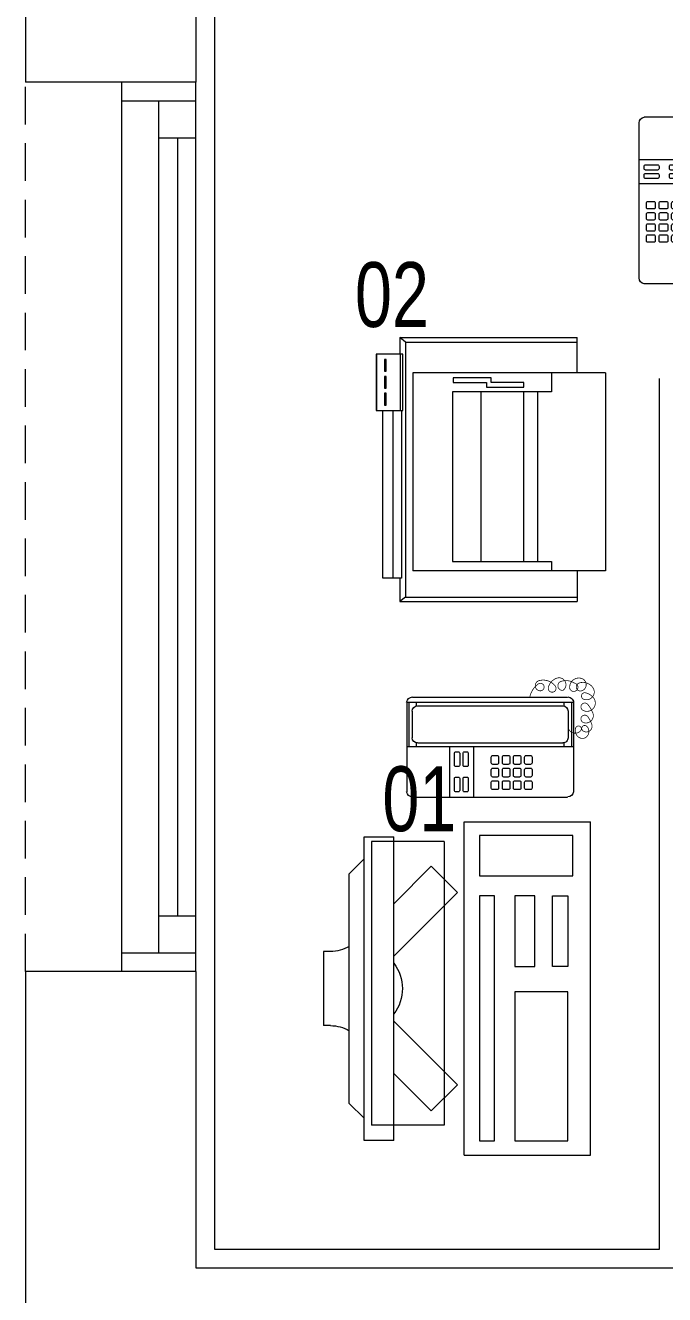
# Model space of a CAD drawing. Header units: millimetres. Extents: x -160614 to 59925, y -157025 to 0.
# Drawn here: x -141129 to -140268, y -107779 to -106066 of the extents above; entities that cross this region are included whole.
import ezdxf

# ---------------------------------------------------------------- set-up
doc = ezdxf.new("R2010")
doc.units = ezdxf.units.MM
doc.header["$LTSCALE"] = 8
doc.linetypes.add('HIDDEN', pattern=[9.525, 6.35, -3.175])
doc.layers.get('0').update_dxf_attribs({"color": 9, "lineweight": 5})
for name, color, linetype, lineweight in [('72_EGR_EQP_TAG', 9, 'Continuous', 5), ('Aluminum', 9, 'Continuous', 5), ('LOADING', 9, 'Continuous', 5), ('Walls', 9, 'Continuous', 5)]:
    doc.layers.add(name, color=color, linetype=linetype, lineweight=lineweight)
doc.layers.get('0').off()
doc.layers.get('0').freeze()
doc.styles.add('X3G_ENTITY_257CFD', font='swisscl.ttf', dxfattribs={"height": 200})

# ---------------------------------------------------------------- blocks, each defined once
blk = doc.blocks.new('DM20079-P')
for p, q in [((-0.0616, 0.225), (0.0594, 0.225)), ((-0.0616, 0.225), (-0.0616, 0)), ((-0.0016, 0.225), (-0.0016, 0)), ((-0.0686, 0.217), (-0.0686, 0.008)), ((-0.0616, 0.222), (-0.0016, 0.222)), ((-0.0616, 0.212), (-0.0565, 0.212)), ((-0.0566, 0.2105), (-0.0566, 0.0145)), ((-0.0496, 0.2175), (-0.0136, 0.2175)), ((-0.0068, 0.212), (-0.0016, 0.212)), ((-0.0066, 0.2105), (-0.0066, 0.0145)), ((0.0664, 0.217), (0.0664, 0.008)), ((-0.0016, 0.1675), (0.0664, 0.1675)), ((-0.0016, 0.135), (0.0664, 0.135)), ((-0.0616, 0.013), (-0.0565, 0.013)), ((-0.0616, 0.003), (-0.0016, 0.003)), ((-0.0594, 0), (0.0594, 0)), ((-0.0496, 0.0075), (-0.0136, 0.0075)), ((-0.0068, 0.013), (-0.0016, 0.013))]:
    blk.add_line(p, q)
for points in [[(0.0074, 0.1605, 0.414214), (0.0054, 0.1585), (0.0054, 0.1555, 0.414214), (0.0074, 0.1535), (0.0234, 0.1535, 0.414214), (0.0254, 0.1555), (0.0254, 0.1585, 0.414214), (0.0234, 0.1605)], [(0.0574, 0.1535, 0.414214), (0.0594, 0.1555), (0.0594, 0.1585, 0.414214), (0.0574, 0.1605), (0.0414, 0.1605, 0.414214), (0.0394, 0.1585), (0.0394, 0.1555, 0.414214), (0.0414, 0.1535)], [(0.0234, 0.142, 0.414214), (0.0254, 0.144), (0.0254, 0.147, 0.414214), (0.0234, 0.149), (0.0074, 0.149, 0.414214), (0.0054, 0.147), (0.0054, 0.144, 0.414214), (0.0074, 0.142)], [(0.0574, 0.142, 0.414214), (0.0594, 0.144), (0.0594, 0.147, 0.414214), (0.0574, 0.149), (0.0414, 0.149, 0.414214), (0.0394, 0.147), (0.0394, 0.144, 0.414214), (0.0414, 0.142)], [(0.0104, 0.103, 0.414214), (0.0124, 0.101), (0.0204, 0.101, 0.414214), (0.0224, 0.103), (0.0224, 0.109, 0.414214), (0.0204, 0.111), (0.0124, 0.111, 0.414214), (0.0104, 0.109)], [(0.0274, 0.103, 0.414214), (0.0294, 0.101), (0.0374, 0.101, 0.414214), (0.0394, 0.103), (0.0394, 0.109, 0.414214), (0.0374, 0.111), (0.0294, 0.111, 0.414214), (0.0274, 0.109)], [(0.0444, 0.103, 0.414214), (0.0464, 0.101), (0.0544, 0.101, 0.414214), (0.0564, 0.103), (0.0564, 0.109, 0.414214), (0.0544, 0.111), (0.0464, 0.111, 0.414214), (0.0444, 0.109)], [(0.0104, 0.088, 0.414214), (0.0124, 0.086), (0.0204, 0.086, 0.414214), (0.0224, 0.088), (0.0224, 0.094, 0.414214), (0.0204, 0.096), (0.0124, 0.096, 0.414214), (0.0104, 0.094)], [(0.0274, 0.088, 0.414214), (0.0294, 0.086), (0.0374, 0.086, 0.414214), (0.0394, 0.088), (0.0394, 0.094, 0.414214), (0.0374, 0.096), (0.0294, 0.096, 0.414214), (0.0274, 0.094)], [(0.0444, 0.088, 0.414214), (0.0464, 0.086), (0.0544, 0.086, 0.414214), (0.0564, 0.088), (0.0564, 0.094, 0.414214), (0.0544, 0.096), (0.0464, 0.096, 0.414214), (0.0444, 0.094)], [(0.0104, 0.073, 0.414214), (0.0124, 0.071), (0.0204, 0.071, 0.414214), (0.0224, 0.073), (0.0224, 0.079, 0.414214), (0.0204, 0.081), (0.0124, 0.081, 0.414214), (0.0104, 0.079)], [(0.0274, 0.073, 0.414214), (0.0294, 0.071), (0.0374, 0.071, 0.414214), (0.0394, 0.073), (0.0394, 0.079, 0.414214), (0.0374, 0.081), (0.0294, 0.081, 0.414214), (0.0274, 0.079)], [(0.0444, 0.073, 0.414214), (0.0464, 0.071), (0.0544, 0.071, 0.414214), (0.0564, 0.073), (0.0564, 0.079, 0.414214), (0.0544, 0.081), (0.0464, 0.081, 0.414214), (0.0444, 0.079)], [(0.0104, 0.058, 0.414214), (0.0124, 0.056), (0.0204, 0.056, 0.414214), (0.0224, 0.058), (0.0224, 0.064, 0.414214), (0.0204, 0.066), (0.0124, 0.066, 0.414214), (0.0104, 0.064)], [(0.0274, 0.058, 0.414214), (0.0294, 0.056), (0.0374, 0.056, 0.414214), (0.0394, 0.058), (0.0394, 0.064, 0.414214), (0.0374, 0.066), (0.0294, 0.066, 0.414214), (0.0274, 0.064)], [(0.0444, 0.058, 0.414214), (0.0464, 0.056), (0.0544, 0.056, 0.414214), (0.0564, 0.058), (0.0564, 0.064, 0.414214), (0.0544, 0.066), (0.0464, 0.066, 0.414214), (0.0444, 0.064)]]:
    blk.add_lwpolyline(points, format="xyb", close=True)
at = {"const_width": 0.001}
blk.add_lwpolyline([(-0.0686, 0.059, 0.184574), (-0.0861, 0.0478, 1.44364), (-0.0769, 0.0452, 0.837915), (-0.0907, 0.0465, 0.30536), (-0.0835, 0.0248, 1.584726), (-0.0815, 0.034, 0.253153), (-0.094, 0.0228, 0.874198), (-0.0776, 0.0142, 0.915253), (-0.0897, 0.0168, 0.223821), (-0.0874, -0.0011, 1.703343), (-0.0796, 0.005, 0.588962), (-0.0934, -0.0114, 0.717795), (-0.0769, -0.0108, 0.983104), (-0.0875, -0.0075, 0.326362), (-0.0815, -0.0259, 0.758716), (-0.0657, -0.0134, 0.906186), (-0.0743, -0.016, 0.189488), (-0.067, -0.0272, 0.7948), (-0.0506, -0.0127, 1.223996), (-0.0585, -0.0193, 0.072149), (-0.0473, -0.0259, 0.645886), (-0.0341, -0.0134, 1.366917), (-0.042, -0.0193, 0.078415), (-0.0315, -0.0246, 0.723006), (-0.0229, -0.0127, 1.105484), (-0.0289, -0.018, 0.327892), (-0.017, -0.0193, 0.446638), (-0.0144, -0.0068, 0.327263), (-0.0269, -0.0029, 1.240441), (-0.0229, -0.0094, 0.611307), (-0.0278, 0.0075)], format="xyb", dxfattribs=at)
for centre, radius, start, end in [((-0.0605, 0.217), 0.00813, 97.9633, 179.6649), ((0.0582, 0.217), 0.00813, 0.3351, 82.0367), ((-0.0496, 0.2105), 0.007, 90, 180), ((-0.0136, 0.2105), 0.007, 0, 90), ((-0.0605, 0.008), 0.00813, 180.3351, 277.9633), ((-0.0496, 0.0145), 0.007, 180, 270), ((-0.0136, 0.0145), 0.007, 270, 0), ((0.0582, 0.008), 0.00813, 277.9633, 359.6649)]:
    blk.add_arc(centre, radius, start, end)
blk = doc.blocks.new('ITCWLS1-P')
at = {"layer": 'LOADING'}
for p, q in [((-0.17, 0.45), (-0.17, 0)), ((-0.17, 0.45), (0, 0.45)), ((0, 0.45), (0, 0)), ((-0.2651, 0.43, 0), (-0.3051, 0.43, 0)), ((-0.3051, 0.43, 0), (-0.3051, 0.02, 0)), ((-0.2651, 0.43, 0), (-0.2651, 0.02, 0)), ((-0.1496, 0.4305), (-0.1291, 0.4305)), ((-0.1291, 0.4305), (-0.1291, 0.4089)), ((-0.3251, 0.38, 0), (-0.3051, 0.4, 0)), ((-0.197, 0.4094), (-0.295, 0.4094)), ((-0.295, 0.0264), (-0.295, 0.4094)), ((-0.197, 0.0264), (-0.197, 0.4094)), ((-0.3251, 0.38, 0), (-0.3251, 0.07, 0)), ((-0.3503, 0.275), (-0.3596, 0.275)), ((-0.3596, 0.175), (-0.3596, 0.275)), ((-0.3503, 0.175), (-0.3596, 0.175)), ((-0.3251, 0.07, 0), (-0.3051, 0.05, 0)), ((-0.3051, 0.02, 0), (-0.2651, 0.02, 0)), ((-0.197, 0.0264), (-0.295, 0.0264)), ((-0.17, 0), (0, 0))]:
    blk.add_line(p, q, dxfattribs=at)
at = {"layer": 'LOADING', "extrusion": (2.48281e-10, 3.18408e-10, -1)}
for p, q in [((-0.2651, 0.3395), (-0.2144, 0.3902)), ((-0.1791, 0.3548), (-0.2144, 0.3902)), ((-0.2651, 0.2688), (-0.1791, 0.3548))]:
    blk.add_line(p, q, dxfattribs=at)
at = {"layer": 'LOADING', "extrusion": (2.48281e-10, -3.18408e-10, -1)}
for p, q in [((-0.2651, 0.1812), (-0.1791, 0.0952)), ((-0.2651, 0.1105), (-0.2144, 0.0598)), ((-0.1791, 0.0952), (-0.2144, 0.0598))]:
    blk.add_line(p, q, dxfattribs=at)
at = {"layer": 'LOADING'}
for points in [[(-0.1291, 0.4089), (-0.1291, 0.1), (-0.1496, 0.1), (-0.1496, 0.4305)], [(-0.1496, 0.1), (-0.1496, 0.1), (-0.1496, 0.1), (-0.1496, 0.1), (-0.1496, 0.1), (-0.1496, 0.1), (-0.1496, 0.1), (-0.1496, 0.1), (-0.1496, 0.1)], [(-0.1496, 0.1), (-0.1496, 0.1), (-0.1496, 0.1), (-0.1496, 0.1), (-0.1496, 0.1), (-0.1496, 0.1), (-0.1496, 0.1), (-0.1496, 0.1), (-0.1496, 0.1), (-0.1496, 0.1), (-0.1496, 0.1), (-0.1496, 0.1), (-0.1496, 0.1), (-0.1496, 0.1), (-0.1496, 0.1), (-0.1496, 0.1), (-0.1496, 0.1), (-0.1496, 0.1)], [(-0.1496, 0.1), (-0.1496, 0.1), (-0.1496, 0.1), (-0.1496, 0.1), (-0.1496, 0.1), (-0.1496, 0.1), (-0.1496, 0.1), (-0.1496, 0.1), (-0.1496, 0.1), (-0.1496, 0.1)], [(-0.1496, 0.1), (-0.1496, 0.1), (-0.1496, 0.1), (-0.1496, 0.1), (-0.1496, 0.1), (-0.1496, 0.1), (-0.1496, 0.1)], [(-0.1496, 0.1), (-0.1496, 0.1), (-0.1496, 0.1), (-0.1496, 0.1), (-0.1496, 0.1), (-0.1496, 0.1), (-0.1496, 0.1), (-0.1496, 0.1), (-0.1496, 0.1), (-0.1496, 0.1)], [(-0.1496, 0.1), (-0.1496, 0.1), (-0.1496, 0.1), (-0.1496, 0.1), (-0.1496, 0.1), (-0.1496, 0.1), (-0.1496, 0.1), (-0.1496, 0.1), (-0.1496, 0.1), (-0.1496, 0.1), (-0.1496, 0.1), (-0.1496, 0.1), (-0.1496, 0.1), (-0.1496, 0.1), (-0.1496, 0.1)], [(-0.1496, 0.1), (-0.1496, 0.1), (-0.1496, 0.1), (-0.1496, 0.1), (-0.1496, 0.1), (-0.1496, 0.1), (-0.1496, 0.1), (-0.1496, 0.1), (-0.1496, 0.1), (-0.1496, 0.1)], [(-0.1496, 0.1), (-0.1496, 0.1), (-0.1496, 0.1), (-0.1496, 0.1), (-0.1496, 0.1), (-0.1496, 0.1), (-0.1496, 0.1), (-0.1496, 0.1), (-0.1496, 0.1), (-0.1496, 0.1)], [(-0.1496, 0.1), (-0.1496, 0.1), (-0.1496, 0.1), (-0.1496, 0.1), (-0.1496, 0.1), (-0.1496, 0.1), (-0.1496, 0.1), (-0.1496, 0.1), (-0.1496, 0.1), (-0.1496, 0.1), (-0.1496, 0.1), (-0.1496, 0.1), (-0.1496, 0.1), (-0.1496, 0.1), (-0.1496, 0.1), (-0.1496, 0.1), (-0.1496, 0.1), (-0.1496, 0.1), (-0.1496, 0.1), (-0.1496, 0.1), (-0.1496, 0.1), (-0.1496, 0.1), (-0.1496, 0.1), (-0.1496, 0.1), (-0.1496, 0.1), (-0.1496, 0.1), (-0.1496, 0.1), (-0.1496, 0.1), (-0.1496, 0.1), (-0.1496, 0.1), (-0.1496, 0.1), (-0.1496, 0.1), (-0.1496, 0.1), (-0.1496, 0.1), (-0.1496, 0.1), (-0.1496, 0.1), (-0.1496, 0.1), (-0.1496, 0.1), (-0.1496, 0.1), (-0.1496, 0.1), (-0.1496, 0.1), (-0.1496, 0.1), (-0.1496, 0.1), (-0.1496, 0.1), (-0.1496, 0.1), (-0.1496, 0.1), (-0.1496, 0.1), (-0.1496, 0.1), (-0.1496, 0.1), (-0.1496, 0.1), (-0.1496, 0.1), (-0.1496, 0.1), (-0.1496, 0.1), (-0.1496, 0.1)], [(-0.1496, 0.1), (-0.1496, 0.1), (-0.1496, 0.1), (-0.1496, 0.1), (-0.1496, 0.1), (-0.1496, 0.1), (-0.1496, 0.1), (-0.1496, 0.1), (-0.1496, 0.1), (-0.1496, 0.1), (-0.1496, 0.1), (-0.1496, 0.1), (-0.1496, 0.1), (-0.1496, 0.1), (-0.1496, 0.1), (-0.1496, 0.1), (-0.1496, 0.1), (-0.1496, 0.1), (-0.1496, 0.1), (-0.1496, 0.1), (-0.1496, 0.1), (-0.1496, 0.1), (-0.1496, 0.1), (-0.1496, 0.1), (-0.1496, 0.1), (-0.1496, 0.1), (-0.1496, 0.1), (-0.1496, 0.1), (-0.1496, 0.1), (-0.1496, 0.1), (-0.1496, 0.1), (-0.1496, 0.1), (-0.1496, 0.1), (-0.1496, 0.1), (-0.1496, 0.1), (-0.1496, 0.1), (-0.1496, 0.1), (-0.1496, 0.1), (-0.1496, 0.1), (-0.1496, 0.1), (-0.1496, 0.1), (-0.1496, 0.1), (-0.1496, 0.1), (-0.1496, 0.1), (-0.1496, 0.1), (-0.1496, 0.1), (-0.1496, 0.1), (-0.1496, 0.1), (-0.1496, 0.1), (-0.1496, 0.1), (-0.1496, 0.1), (-0.1496, 0.1), (-0.1496, 0.1), (-0.1496, 0.1), (-0.1496, 0.1), (-0.1496, 0.1), (-0.1496, 0.1), (-0.1496, 0.1), (-0.1496, 0.1), (-0.1496, 0.1), (-0.1496, 0.1), (-0.1496, 0.1), (-0.1496, 0.1), (-0.1496, 0.1), (-0.1496, 0.1), (-0.1496, 0.1), (-0.1496, 0.1), (-0.1496, 0.1), (-0.1496, 0.1), (-0.1496, 0.1), (-0.1496, 0.1), (-0.1496, 0.1), (-0.1496, 0.1), (-0.1496, 0.1), (-0.1496, 0.1), (-0.1496, 0.1), (-0.1496, 0.1), (-0.1496, 0.1), (-0.1496, 0.1), (-0.1496, 0.1), (-0.1496, 0.1), (-0.1496, 0.1), (-0.1496, 0.1), (-0.1496, 0.1), (-0.1496, 0.1), (-0.1496, 0.1), (-0.1496, 0.1), (-0.1496, 0.1), (-0.1496, 0.1)], [(-0.1496, 0.1), (-0.1496, 0.1), (-0.1496, 0.1), (-0.1496, 0.1), (-0.1496, 0.1), (-0.1496, 0.1), (-0.1496, 0.1), (-0.1496, 0.1), (-0.1496, 0.1), (-0.1496, 0.1), (-0.1496, 0.1), (-0.1496, 0.1)], [(-0.1496, 0.1), (-0.1496, 0.1), (-0.1496, 0.1), (-0.1496, 0.1), (-0.1496, 0.1), (-0.1496, 0.1), (-0.1496, 0.1)], [(-0.1496, 0.1), (-0.1496, 0.1), (-0.1496, 0.1), (-0.1496, 0.1), (-0.1496, 0.1), (-0.1496, 0.1), (-0.1496, 0.1), (-0.1496, 0.1), (-0.1496, 0.1), (-0.1496, 0.1), (-0.1496, 0.1), (-0.1496, 0.1), (-0.1496, 0.1), (-0.1496, 0.1), (-0.1496, 0.1), (-0.1496, 0.1), (-0.1496, 0.1)], [(-0.1496, 0.1), (-0.1496, 0.1), (-0.1496, 0.1), (-0.1496, 0.1), (-0.1496, 0.1), (-0.1496, 0.1), (-0.1496, 0.1), (-0.1496, 0.1), (-0.1496, 0.1), (-0.1496, 0.1), (-0.1496, 0.1), (-0.1496, 0.1), (-0.1496, 0.1), (-0.1496, 0.1), (-0.1496, 0.1), (-0.1496, 0.1), (-0.1496, 0.1), (-0.1496, 0.1), (-0.1496, 0.1), (-0.1496, 0.1), (-0.1496, 0.1), (-0.1496, 0.1), (-0.1496, 0.1), (-0.1496, 0.1), (-0.1496, 0.1), (-0.1496, 0.1), (-0.1496, 0.1), (-0.1496, 0.1), (-0.1496, 0.1), (-0.1496, 0.1), (-0.1496, 0.1), (-0.1496, 0.1), (-0.1496, 0.1), (-0.1496, 0.1), (-0.1496, 0.1), (-0.1496, 0.1), (-0.1496, 0.1), (-0.1496, 0.1), (-0.1496, 0.1), (-0.1496, 0.1), (-0.1496, 0.1), (-0.1496, 0.1), (-0.1496, 0.1), (-0.1496, 0.1), (-0.1496, 0.1), (-0.1496, 0.1), (-0.1496, 0.1), (-0.1496, 0.1), (-0.1496, 0.1), (-0.1496, 0.1), (-0.1496, 0.1), (-0.1496, 0.1), (-0.1496, 0.1), (-0.1496, 0.1), (-0.1496, 0.1), (-0.1496, 0.1), (-0.1496, 0.1), (-0.1496, 0.1), (-0.1496, 0.1), (-0.1496, 0.1), (-0.1496, 0.1), (-0.1496, 0.1), (-0.1496, 0.1), (-0.1496, 0.1), (-0.1496, 0.1), (-0.1496, 0.1), (-0.1496, 0.1), (-0.1496, 0.1), (-0.1496, 0.1), (-0.1496, 0.1), (-0.1496, 0.1), (-0.1496, 0.1), (-0.1496, 0.1), (-0.1496, 0.1), (-0.1496, 0.1), (-0.1496, 0.1), (-0.1496, 0.1), (-0.1496, 0.1), (-0.1496, 0.1), (-0.1496, 0.1), (-0.1496, 0.1), (-0.1496, 0.1), (-0.1496, 0.1), (-0.1496, 0.1), (-0.1496, 0.1), (-0.1496, 0.1), (-0.1496, 0.1), (-0.1496, 0.1), (-0.1496, 0.1), (-0.1496, 0.1), (-0.1496, 0.1), (-0.1496, 0.1), (-0.1496, 0.1), (-0.1496, 0.1), (-0.1496, 0.1), (-0.1496, 0.1), (-0.1496, 0.1), (-0.1496, 0.1), (-0.1496, 0.1), (-0.1496, 0.1), (-0.1496, 0.1), (-0.1496, 0.1), (-0.1496, 0.1), (-0.1496, 0.1), (-0.1496, 0.1), (-0.1496, 0.1), (-0.1496, 0.1), (-0.1496, 0.1), (-0.1496, 0.1), (-0.1496, 0.1), (-0.1496, 0.1)], [(-0.1496, 0.1), (-0.1496, 0.1), (-0.1496, 0.1), (-0.1496, 0.1), (-0.1496, 0.1), (-0.1496, 0.1), (-0.1496, 0.1), (-0.1496, 0.1)]]:
    blk.add_lwpolyline(points, dxfattribs=at)
for points in [[(-0.1019, 0.4305), (-0.0304, 0.4305), (-0.0304, 0.2294), (-0.1019, 0.2294)], [(-0.1019, 0.1954), (-0.0747, 0.1954), (-0.0747, 0.1), (-0.1019, 0.1)], [(-0.0304, 0.1954), (-0.0508, 0.1954), (-0.0508, 0.1), (-0.0304, 0.1)], [(-0.1496, 0.1), (-0.1496, 0.1), (-0.1496, 0.1), (-0.1496, 0.1), (-0.1496, 0.1), (-0.1496, 0.1), (-0.1496, 0.1), (-0.1496, 0.1), (-0.1496, 0.1), (-0.1496, 0.1), (-0.1496, 0.1), (-0.1496, 0.1), (-0.1496, 0.1), (-0.1496, 0.1), (-0.1496, 0.1), (-0.1496, 0.1), (-0.1496, 0.1), (-0.1496, 0.1), (-0.1496, 0.1), (-0.1496, 0.1), (-0.1496, 0.1), (-0.1496, 0.1), (-0.1496, 0.1), (-0.1496, 0.1), (-0.1496, 0.1), (-0.1496, 0.1), (-0.1496, 0.1), (-0.1496, 0.1), (-0.1496, 0.1), (-0.1496, 0.1), (-0.1496, 0.1), (-0.1496, 0.1), (-0.1496, 0.1), (-0.1496, 0.1), (-0.1496, 0.1), (-0.1496, 0.1), (-0.1496, 0.1), (-0.1496, 0.1), (-0.1496, 0.1), (-0.1496, 0.1), (-0.1496, 0.1), (-0.1496, 0.1), (-0.1496, 0.1), (-0.1496, 0.1), (-0.1496, 0.1), (-0.1496, 0.1), (-0.1496, 0.1), (-0.1496, 0.1), (-0.1496, 0.1), (-0.1496, 0.1), (-0.1496, 0.1), (-0.1496, 0.1), (-0.1496, 0.1), (-0.1496, 0.1), (-0.1496, 0.1), (-0.1496, 0.1), (-0.1496, 0.1), (-0.1496, 0.1), (-0.1496, 0.1), (-0.1496, 0.1), (-0.1496, 0.1), (-0.1496, 0.1), (-0.1496, 0.1), (-0.1496, 0.1), (-0.1496, 0.1), (-0.1496, 0.1), (-0.1496, 0.1), (-0.1496, 0.1), (-0.1496, 0.1), (-0.1496, 0.1), (-0.1496, 0.1), (-0.1496, 0.1), (-0.1496, 0.1), (-0.1496, 0.1), (-0.1496, 0.1), (-0.1496, 0.1), (-0.1496, 0.1), (-0.1496, 0.1), (-0.1496, 0.1), (-0.1496, 0.1), (-0.1496, 0.1), (-0.1496, 0.1), (-0.1496, 0.1), (-0.1496, 0.1), (-0.1496, 0.1), (-0.1496, 0.1), (-0.1496, 0.1), (-0.1496, 0.1), (-0.1496, 0.1), (-0.1496, 0.1), (-0.1496, 0.1), (-0.1496, 0.1), (-0.1496, 0.1), (-0.1496, 0.1), (-0.1496, 0.1), (-0.1496, 0.1), (-0.1496, 0.1), (-0.1496, 0.1), (-0.1496, 0.1), (-0.1496, 0.1), (-0.1496, 0.1), (-0.1496, 0.1), (-0.1496, 0.1), (-0.1496, 0.1), (-0.1496, 0.1), (-0.1496, 0.1), (-0.1496, 0.1), (-0.1496, 0.1), (-0.1496, 0.1), (-0.1496, 0.1), (-0.1496, 0.1), (-0.1496, 0.1), (-0.1496, 0.1), (-0.1496, 0.1), (-0.1496, 0.1), (-0.1496, 0.1), (-0.1496, 0.1), (-0.1496, 0.1), (-0.1496, 0.1), (-0.1496, 0.1), (-0.1496, 0.1), (-0.1496, 0.1), (-0.1496, 0.1), (-0.1496, 0.1), (-0.1496, 0.1), (-0.1496, 0.1), (-0.1496, 0.1), (-0.1496, 0.1), (-0.1496, 0.1), (-0.1496, 0.1), (-0.1496, 0.1), (-0.1496, 0.1), (-0.1496, 0.1), (-0.1496, 0.1), (-0.1496, 0.1), (-0.1496, 0.1), (-0.1496, 0.1), (-0.1496, 0.1), (-0.1496, 0.1), (-0.1496, 0.1), (-0.1496, 0.1), (-0.1496, 0.1), (-0.1496, 0.1), (-0.1496, 0.1), (-0.1496, 0.1), (-0.1496, 0.1), (-0.1496, 0.1), (-0.1496, 0.1), (-0.1496, 0.1), (-0.1496, 0.1), (-0.1496, 0.1), (-0.1496, 0.1), (-0.1496, 0.1), (-0.1496, 0.1), (-0.1496, 0.1), (-0.1496, 0.1), (-0.1496, 0.1), (-0.1496, 0.1), (-0.1496, 0.1), (-0.1496, 0.1), (-0.1496, 0.1), (-0.1496, 0.1), (-0.1496, 0.1), (-0.1496, 0.1), (-0.1496, 0.1), (-0.1496, 0.1), (-0.1496, 0.1), (-0.1496, 0.1), (-0.1496, 0.1), (-0.1496, 0.1), (-0.1496, 0.1), (-0.1496, 0.1), (-0.1496, 0.1), (-0.1496, 0.1), (-0.1496, 0.1), (-0.1496, 0.1), (-0.1496, 0.1), (-0.1496, 0.1), (-0.1496, 0.1), (-0.1496, 0.1), (-0.1496, 0.1), (-0.1496, 0.1), (-0.1496, 0.1), (-0.1496, 0.1), (-0.1496, 0.1), (-0.1496, 0.1), (-0.1496, 0.1), (-0.1496, 0.1), (-0.1496, 0.1), (-0.1496, 0.1), (-0.1496, 0.1), (-0.1496, 0.1), (-0.1496, 0.1), (-0.1496, 0.1), (-0.1496, 0.1), (-0.1496, 0.1), (-0.1496, 0.1), (-0.1496, 0.1), (-0.1496, 0.1), (-0.1496, 0.1), (-0.1496, 0.1), (-0.1496, 0.1), (-0.1496, 0.1), (-0.1496, 0.1), (-0.1496, 0.1), (-0.1496, 0.1), (-0.1496, 0.1), (-0.1496, 0.1), (-0.1496, 0.1), (-0.1496, 0.1), (-0.1496, 0.1), (-0.1496, 0.1), (-0.1496, 0.1), (-0.1496, 0.1), (-0.1496, 0.1), (-0.1496, 0.1), (-0.1496, 0.1), (-0.1496, 0.1), (-0.1496, 0.1), (-0.1496, 0.1), (-0.1496, 0.1), (-0.1496, 0.1), (-0.1496, 0.1), (-0.1496, 0.1), (-0.1496, 0.1), (-0.1496, 0.1), (-0.1496, 0.1), (-0.1496, 0.1), (-0.1496, 0.1), (-0.1496, 0.1), (-0.1496, 0.1), (-0.1496, 0.1), (-0.1496, 0.1), (-0.1496, 0.1), (-0.1496, 0.1), (-0.1496, 0.1), (-0.1496, 0.1), (-0.1496, 0.1), (-0.1496, 0.1), (-0.1496, 0.1), (-0.1496, 0.1), (-0.1496, 0.1), (-0.1496, 0.1), (-0.1496, 0.1), (-0.1496, 0.1), (-0.1496, 0.1), (-0.1496, 0.1), (-0.1496, 0.1), (-0.1496, 0.1), (-0.1496, 0.1), (-0.1496, 0.1), (-0.1496, 0.1), (-0.1496, 0.1), (-0.1496, 0.1), (-0.1496, 0.1), (-0.1496, 0.1), (-0.1496, 0.1), (-0.1496, 0.1), (-0.1496, 0.1), (-0.1496, 0.1), (-0.1496, 0.1), (-0.1496, 0.1), (-0.1496, 0.1), (-0.1496, 0.1), (-0.1496, 0.1), (-0.1496, 0.1), (-0.1496, 0.1), (-0.1496, 0.1), (-0.1496, 0.1), (-0.1496, 0.1), (-0.1496, 0.1), (-0.1496, 0.1), (-0.1496, 0.1), (-0.1496, 0.1), (-0.1496, 0.1), (-0.1496, 0.1), (-0.1496, 0.1)], [(-0.1496, 0.1), (-0.1496, 0.1), (-0.1496, 0.1), (-0.1496, 0.1), (-0.1496, 0.1), (-0.1496, 0.1), (-0.1496, 0.1), (-0.1496, 0.1), (-0.1496, 0.1), (-0.1496, 0.1), (-0.1496, 0.1), (-0.1496, 0.1), (-0.1496, 0.1), (-0.1496, 0.1), (-0.1496, 0.1), (-0.1496, 0.1), (-0.1496, 0.1), (-0.1496, 0.1), (-0.1496, 0.1), (-0.1496, 0.1), (-0.1496, 0.1), (-0.1496, 0.1), (-0.1496, 0.1), (-0.1496, 0.1), (-0.1496, 0.1), (-0.1496, 0.1), (-0.1496, 0.1), (-0.1496, 0.1), (-0.1496, 0.1), (-0.1496, 0.1), (-0.1496, 0.1), (-0.1496, 0.1), (-0.1496, 0.1), (-0.1496, 0.1), (-0.1496, 0.1), (-0.1496, 0.1), (-0.1496, 0.1), (-0.1496, 0.1), (-0.1496, 0.1), (-0.1496, 0.1), (-0.1496, 0.1), (-0.1496, 0.1), (-0.1496, 0.1), (-0.1496, 0.1), (-0.1496, 0.1), (-0.1496, 0.1), (-0.1496, 0.1), (-0.1496, 0.1), (-0.1496, 0.1), (-0.1496, 0.1), (-0.1496, 0.1), (-0.1496, 0.1), (-0.1496, 0.1), (-0.1496, 0.1), (-0.1496, 0.1), (-0.1496, 0.1), (-0.1496, 0.1), (-0.1496, 0.1), (-0.1496, 0.1), (-0.1496, 0.1), (-0.1496, 0.1), (-0.1496, 0.1), (-0.1496, 0.1), (-0.1496, 0.1), (-0.1496, 0.1), (-0.1496, 0.1), (-0.1496, 0.1), (-0.1496, 0.1), (-0.1496, 0.1), (-0.1496, 0.1), (-0.1496, 0.1), (-0.1496, 0.1), (-0.1496, 0.1), (-0.1496, 0.1), (-0.1496, 0.1), (-0.1496, 0.1), (-0.1496, 0.1), (-0.1496, 0.1), (-0.1496, 0.1), (-0.1496, 0.1), (-0.1496, 0.1), (-0.1496, 0.1), (-0.1496, 0.1), (-0.1496, 0.1), (-0.1496, 0.1), (-0.1496, 0.1), (-0.1496, 0.1), (-0.1496, 0.1), (-0.1496, 0.1), (-0.1496, 0.1), (-0.1496, 0.1), (-0.1496, 0.1), (-0.1496, 0.1), (-0.1496, 0.1), (-0.1496, 0.1), (-0.1496, 0.1), (-0.1496, 0.1), (-0.1496, 0.1), (-0.1496, 0.1), (-0.1496, 0.1), (-0.1496, 0.1), (-0.1496, 0.1), (-0.1496, 0.1), (-0.1496, 0.1), (-0.1496, 0.1), (-0.1496, 0.1), (-0.1496, 0.1), (-0.1496, 0.1), (-0.1496, 0.1), (-0.1496, 0.1), (-0.1496, 0.1), (-0.1496, 0.1), (-0.1496, 0.1), (-0.1496, 0.1), (-0.1496, 0.1), (-0.1496, 0.1), (-0.1496, 0.1), (-0.1496, 0.1), (-0.1496, 0.1), (-0.1496, 0.1), (-0.1496, 0.1), (-0.1496, 0.1), (-0.1496, 0.1), (-0.1496, 0.1), (-0.1496, 0.1), (-0.1496, 0.1), (-0.1496, 0.1), (-0.1496, 0.1), (-0.1496, 0.1), (-0.1496, 0.1), (-0.1496, 0.1), (-0.1496, 0.1), (-0.1496, 0.1), (-0.1496, 0.1), (-0.1496, 0.1), (-0.1496, 0.1), (-0.1496, 0.1), (-0.1496, 0.1), (-0.1496, 0.1), (-0.1496, 0.1), (-0.1496, 0.1), (-0.1496, 0.1), (-0.1496, 0.1), (-0.1496, 0.1), (-0.1496, 0.1), (-0.1496, 0.1), (-0.1496, 0.1), (-0.1496, 0.1), (-0.1496, 0.1), (-0.1496, 0.1), (-0.1496, 0.1), (-0.1496, 0.1), (-0.1496, 0.1), (-0.1496, 0.1), (-0.1496, 0.1), (-0.1496, 0.1), (-0.1496, 0.1), (-0.1496, 0.1), (-0.1496, 0.1), (-0.1496, 0.1), (-0.1496, 0.1), (-0.1496, 0.1), (-0.1496, 0.1), (-0.1496, 0.1), (-0.1496, 0.1), (-0.1496, 0.1), (-0.1496, 0.1), (-0.1496, 0.1), (-0.1496, 0.1), (-0.1496, 0.1), (-0.1496, 0.1), (-0.1496, 0.1), (-0.1496, 0.1), (-0.1496, 0.1), (-0.1496, 0.1), (-0.1496, 0.1), (-0.1496, 0.1), (-0.1496, 0.1), (-0.1496, 0.1), (-0.1496, 0.1), (-0.1496, 0.1), (-0.1496, 0.1), (-0.1496, 0.1), (-0.1496, 0.1), (-0.1496, 0.1), (-0.1496, 0.1), (-0.1496, 0.1), (-0.1496, 0.1), (-0.1496, 0.1), (-0.1496, 0.1), (-0.1496, 0.1), (-0.1496, 0.1), (-0.1496, 0.1), (-0.1496, 0.1), (-0.1496, 0.1), (-0.1496, 0.1), (-0.1496, 0.1), (-0.1496, 0.1), (-0.1496, 0.1), (-0.1496, 0.1), (-0.1496, 0.1), (-0.1496, 0.1), (-0.1496, 0.1), (-0.1496, 0.1), (-0.1496, 0.1), (-0.1496, 0.1), (-0.1496, 0.1), (-0.1496, 0.1), (-0.1496, 0.1), (-0.1496, 0.1), (-0.1496, 0.1), (-0.1496, 0.1), (-0.1496, 0.1), (-0.1496, 0.1)], [(-0.1496, 0.1), (-0.1496, 0.1), (-0.1496, 0.1), (-0.1496, 0.1), (-0.1496, 0.1), (-0.1496, 0.1), (-0.1496, 0.1), (-0.1496, 0.1), (-0.1496, 0.1), (-0.1496, 0.1), (-0.1496, 0.1), (-0.1496, 0.1), (-0.1496, 0.1), (-0.1496, 0.1), (-0.1496, 0.1), (-0.1496, 0.1), (-0.1496, 0.1), (-0.1496, 0.1), (-0.1496, 0.1), (-0.1496, 0.1), (-0.1496, 0.1), (-0.1496, 0.1), (-0.1496, 0.1), (-0.1496, 0.1), (-0.1496, 0.1), (-0.1496, 0.1), (-0.1496, 0.1), (-0.1496, 0.1), (-0.1496, 0.1), (-0.1496, 0.1), (-0.1496, 0.1), (-0.1496, 0.1), (-0.1496, 0.1), (-0.1496, 0.1), (-0.1496, 0.1), (-0.1496, 0.1), (-0.1496, 0.1), (-0.1496, 0.1), (-0.1496, 0.1), (-0.1496, 0.1), (-0.1496, 0.1), (-0.1496, 0.1), (-0.1496, 0.1), (-0.1496, 0.1), (-0.1496, 0.1), (-0.1496, 0.1), (-0.1496, 0.1), (-0.1496, 0.1), (-0.1496, 0.1), (-0.1496, 0.1), (-0.1496, 0.1), (-0.1496, 0.1), (-0.1496, 0.1), (-0.1496, 0.1), (-0.1496, 0.1), (-0.1496, 0.1), (-0.1496, 0.1), (-0.1496, 0.1), (-0.1496, 0.1), (-0.1496, 0.1), (-0.1496, 0.1), (-0.1496, 0.1), (-0.1496, 0.1), (-0.1496, 0.1), (-0.1496, 0.1), (-0.1496, 0.1), (-0.1496, 0.1), (-0.1496, 0.1), (-0.1496, 0.1), (-0.1496, 0.1), (-0.1496, 0.1), (-0.1496, 0.1), (-0.1496, 0.1), (-0.1496, 0.1), (-0.1496, 0.1), (-0.1496, 0.1), (-0.1496, 0.1), (-0.1496, 0.1), (-0.1496, 0.1), (-0.1496, 0.1), (-0.1496, 0.1), (-0.1496, 0.1), (-0.1496, 0.1), (-0.1496, 0.1), (-0.1496, 0.1), (-0.1496, 0.1), (-0.1496, 0.1), (-0.1496, 0.1), (-0.1496, 0.1), (-0.1496, 0.1), (-0.1496, 0.1), (-0.1496, 0.1), (-0.1496, 0.1), (-0.1496, 0.1), (-0.1496, 0.1), (-0.1496, 0.1), (-0.1496, 0.1), (-0.1496, 0.1), (-0.1496, 0.1), (-0.1496, 0.1), (-0.1496, 0.1), (-0.1496, 0.1), (-0.1496, 0.1), (-0.1496, 0.1), (-0.1496, 0.1), (-0.1496, 0.1), (-0.1496, 0.1), (-0.1496, 0.1), (-0.1496, 0.1), (-0.1496, 0.1), (-0.1496, 0.1), (-0.1496, 0.1), (-0.1496, 0.1), (-0.1496, 0.1), (-0.1496, 0.1), (-0.1496, 0.1), (-0.1496, 0.1), (-0.1496, 0.1), (-0.1496, 0.1), (-0.1496, 0.1), (-0.1496, 0.1), (-0.1496, 0.1), (-0.1496, 0.1), (-0.1496, 0.1), (-0.1496, 0.1), (-0.1496, 0.1), (-0.1496, 0.1), (-0.1496, 0.1), (-0.1496, 0.1), (-0.1496, 0.1), (-0.1496, 0.1), (-0.1496, 0.1), (-0.1496, 0.1), (-0.1496, 0.1), (-0.1496, 0.1), (-0.1496, 0.1), (-0.1496, 0.1), (-0.1496, 0.1), (-0.1496, 0.1), (-0.1496, 0.1), (-0.1496, 0.1), (-0.1496, 0.1), (-0.1496, 0.1), (-0.1496, 0.1), (-0.1496, 0.1), (-0.1496, 0.1), (-0.1496, 0.1), (-0.1496, 0.1), (-0.1496, 0.1), (-0.1496, 0.1), (-0.1496, 0.1), (-0.1496, 0.1), (-0.1496, 0.1), (-0.1496, 0.1), (-0.1496, 0.1), (-0.1496, 0.1), (-0.1496, 0.1), (-0.1496, 0.1), (-0.1496, 0.1), (-0.1496, 0.1), (-0.1496, 0.1), (-0.1496, 0.1), (-0.1496, 0.1), (-0.1496, 0.1), (-0.1496, 0.1), (-0.1496, 0.1), (-0.1496, 0.1), (-0.1496, 0.1), (-0.1496, 0.1), (-0.1496, 0.1), (-0.1496, 0.1), (-0.1496, 0.1), (-0.1496, 0.1), (-0.1496, 0.1), (-0.1496, 0.1), (-0.1496, 0.1), (-0.1496, 0.1), (-0.1496, 0.1), (-0.1496, 0.1), (-0.1496, 0.1), (-0.1496, 0.1), (-0.1496, 0.1), (-0.1496, 0.1), (-0.1496, 0.1), (-0.1496, 0.1), (-0.1496, 0.1), (-0.1496, 0.1), (-0.1496, 0.1), (-0.1496, 0.1), (-0.1496, 0.1), (-0.1496, 0.1), (-0.1496, 0.1), (-0.1496, 0.1), (-0.1496, 0.1), (-0.1496, 0.1), (-0.1496, 0.1), (-0.1496, 0.1), (-0.1496, 0.1), (-0.1496, 0.1), (-0.1496, 0.1), (-0.1496, 0.1), (-0.1496, 0.1), (-0.1496, 0.1), (-0.1496, 0.1), (-0.1496, 0.1), (-0.1496, 0.1), (-0.1496, 0.1), (-0.1496, 0.1), (-0.1496, 0.1), (-0.1496, 0.1), (-0.1496, 0.1), (-0.1496, 0.1), (-0.1496, 0.1), (-0.1496, 0.1), (-0.1496, 0.1), (-0.1496, 0.1), (-0.1496, 0.1), (-0.1496, 0.1), (-0.1496, 0.1)], [(-0.1496, 0.0727), (-0.0236, 0.0727), (-0.0236, 0.0182), (-0.1496, 0.0182)]]:
    blk.add_lwpolyline(points, close=True, dxfattribs=at)
for centre, radius, start, end in [((-0.3503, 0.325), 0.05, 270, 300.3093), ((-0.3089, 0.225), 0.0556, 321.9431, 38.0569), ((-0.3503, 0.125), 0.05, 59.6907, 90)]:
    blk.add_arc(centre, radius, start, end, dxfattribs=at)
blk = doc.blocks.new('ITPPLT2C-P')
for p, q in [((0.0229, 0.0318), (0.2618, 0.0318)), ((0.0304, 0.0256), (0.0229, 0.0318)), ((0.0229, 0), (0.0229, 0.0318)), ((0.0304, -0.3182), (0.0304, 0.0256)), ((0.0304, 0.0256), (0.2618, 0.0256)), ((0.2618, -0.0096), (0.2618, 0.0318)), ((0, 0), (0, -0.2262)), ((0.0252, 0), (0, 0)), ((0.0139, 0), (0.0139, -0.2262)), ((0.0252, 0), (0.0139, 0)), ((0.0252, -0.2262), (0.0252, 0)), ((0.0401, -0.2769), (0.0401, -0.0096)), ((0.3, -0.0096), (0.0401, -0.0096)), ((0.2274, -0.0222), (0.2274, -0.0096)), ((0.3, -0.2769), (0.3, -0.0096)), ((0.0939, -0.2515), (0.0939, -0.0222)), ((0.0939, -0.0222), (0.2274, -0.0222)), ((0.1321, -0.2515), (0.1321, -0.0222)), ((0.1894, -0.2515), (0.1894, -0.0222)), ((0.2082, -0.2515), (0.2082, -0.0222)), ((-0.0091, -0.2262), (0.0267, -0.2262)), ((-0.0091, -0.3023), (-0.0091, -0.2262)), ((-0.0087, -0.2262), (0.0236, -0.2262)), ((-0.0087, -0.3023), (-0.0087, -0.2262)), ((0, -0.2262), (0.0252, -0.2262)), ((0.0023, -0.2495), (0.0023, -0.2334)), ((0.0023, -0.2334), (0.0045, -0.2334)), ((0.0045, -0.2334), (0.0045, -0.2495)), ((0.0139, -0.2262), (0.0252, -0.2262)), ((0.0236, -0.2262), (0.0236, -0.3023)), ((0.0267, -0.2262), (0.0267, -0.3023)), ((0.0045, -0.2495), (0.0023, -0.2495)), ((0.0023, -0.2721), (0.0023, -0.2562)), ((0.0023, -0.2562), (0.0045, -0.2562)), ((0.0045, -0.2562), (0.0045, -0.2721)), ((0.2274, -0.2515), (0.0939, -0.2515)), ((0.2274, -0.2769), (0.2274, -0.2515)), ((0.0045, -0.2721), (0.0023, -0.2721)), ((0.0947, -0.2701), (0.0947, -0.2641)), ((0.0947, -0.2641), (0.1395, -0.2641)), ((0.1457, -0.2701), (0.0947, -0.2701)), ((0.1395, -0.2575), (0.19, -0.2575)), ((0.1395, -0.2641), (0.1395, -0.2575)), ((0.19, -0.2641), (0.1457, -0.2641)), ((0.1457, -0.2641), (0.1457, -0.2701)), ((0.19, -0.2575), (0.19, -0.2641)), ((0.0023, -0.295), (0.0023, -0.2793)), ((0.0023, -0.2793), (0.0045, -0.2793)), ((0.0045, -0.2793), (0.0045, -0.295)), ((0.3, -0.2769), (0.0401, -0.2769)), ((0.2618, -0.2769), (0.2618, -0.3246)), ((0.0267, -0.3023), (-0.0091, -0.3023)), ((0.0236, -0.3023), (-0.0087, -0.3023)), ((0.0045, -0.295), (0.0023, -0.295)), ((0.0229, -0.3246), (0.0229, -0.3023)), ((0.0304, -0.3182), (0.0229, -0.3246)), ((0.0229, -0.3246), (0.2618, -0.3246)), ((0.0304, -0.3182), (0.2618, -0.3182))]:
    blk.add_line(p, q)
blk = doc.blocks.new('GF1')
at = {"layer": 'Aluminum', "color": 9, "linetype": 'HIDDEN'}
blk.add_line((-141129.4, -107342.6), (-141129.4, -106142.6), dxfattribs=at)
at = {"layer": 'Aluminum', "color": 9}
for p, q in [((-140999.4, -107342.6), (-140999.4, -106142.6)), ((-140899.4, -107342.6), (-140899.4, -106142.6)), ((-140999.4, -106167.6), (-140899.4, -106167.6)), ((-140949.4, -107317.6), (-140949.4, -106167.6)), ((-140949.4, -106217.6), (-140899.4, -106217.6)), ((-140924.4, -106217.6), (-140924.4, -107267.6)), ((-140949.4, -107267.6), (-140899.4, -107267.6)), ((-140999.4, -107317.6), (-140899.4, -107317.6))]:
    blk.add_line(p, q, dxfattribs=at)
at = {"layer": 'LOADING', "color": 9}
for p, q in [((-140874.4, -105742.6), (-140874.4, -107717.6)), ((-140274.4, -107717.6), (-140274.4, -106542.6)), ((-140874.4, -107717.6), (-140274.4, -107717.6))]:
    blk.add_line(p, q, dxfattribs=at)
at = {"layer": 'Walls', "color": 9}
for p, q in [((-141129.4, -105742.6), (-141129.4, -106142.6)), ((-140899.4, -105742.6), (-140899.4, -106142.6)), ((-140899.4, -106142.6), (-141129.4, -106142.6)), ((-141129.4, -107342.6), (-141129.4, -108592.6)), ((-140899.4, -107342.6), (-141129.4, -107342.6)), ((-140899.4, -107342.6), (-140899.4, -107742.6)), ((-140899.4, -107742.6), (-138239.4, -107742.6))]:
    blk.add_line(p, q, dxfattribs=at)
at = {"layer": 'LOADING', "color": 9, "xscale": -1000, "yscale": 1000, "zscale": 1000}
for name, p, rotation in [('DM20079-P', (-140235.7, -106414.6), 359.9999934716078), ('DM20079-P', (-140390.3, -107040.9), 89.99999347160777), ('ITCWLS1-P', (-140367.7, -107140.8, 0), 179.9999999924613)]:
    blk.add_blockref(name, p, dxfattribs=dict(at, rotation=rotation))
at = {"layer": 'LOADING', "color": 9, "extrusion": (-7.77425e-06, -5.14939e-17, -1), "xscale": 1000, "yscale": 1000, "zscale": 1000, "rotation": 179.9999999996251}
blk.add_blockref('ITPPLT2C-P', (140647.3, -106811.8, 1.1), dxfattribs=at)
at = {"layer": '72_EGR_EQP_TAG', "color": 9, "char_height": 87.47, "attachment_point": 2, "style": 'X3G_ENTITY_257CFD'}
for s, insert in [('02', (-140635.2, -106385.4, 0)), ('01', (-140598.2, -107065.9, 0))]:
    blk.add_mtext(s, dxfattribs=dict(at, insert=insert))

msp = doc.modelspace()

# ---------------------------------------------------------------- block references
at = {"layer": '72_EGR_EQP_TAG'}
msp.add_blockref('GF1', (0, 0), dxfattribs=at)

doc.saveas('drawing.dxf')
